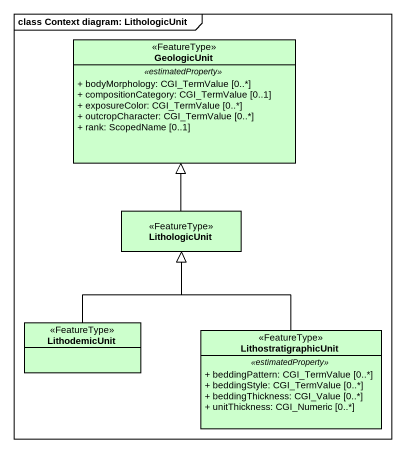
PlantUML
@startuml
mainframe class Context diagram: LithologicUnit
hide circle
hide empty members
skinparam classAttributeIconSize 0
class GeologicUnit <<FeatureType>> #CCFFCC {
  .. <<estimatedProperty>> ..
  + bodyMorphology: CGI_TermValue [0..*]
  + compositionCategory: CGI_TermValue [0..1]
  + exposureColor: CGI_TermValue [0..*]
  + outcropCharacter: CGI_TermValue [0..*]
  + rank: ScopedName [0..1]
}
class LithologicUnit <<FeatureType>> #CCFFCC
class LithodemicUnit <<FeatureType>> #CCFFCC
class LithostratigraphicUnit <<FeatureType>> #CCFFCC {
  .. <<estimatedProperty>> ..
  + beddingPattern: CGI_TermValue [0..*]
  + beddingStyle: CGI_TermValue [0..*]
  + beddingThickness: CGI_Value [0..*]
  + unitThickness: CGI_Numeric [0..*]
}
LithologicUnit -up-|> GeologicUnit
LithodemicUnit -up-|> LithologicUnit
LithostratigraphicUnit -up-|> LithologicUnit
@enduml
